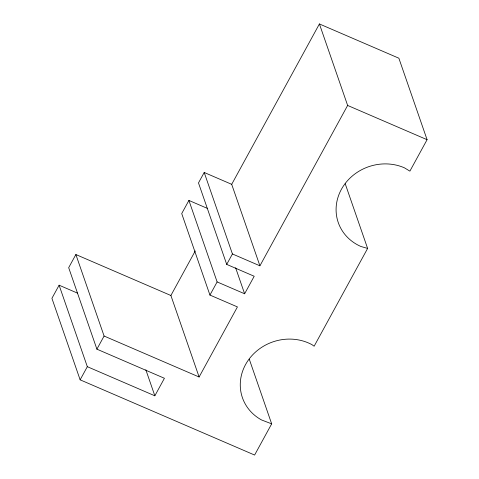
<?xml version="1.0" encoding="UTF-8"?>
<svg xmlns="http://www.w3.org/2000/svg" width="479" height="479" viewBox="0 0 479 479"><rect width="100%" height="100%" fill="white"/><g stroke="black" fill="none" stroke-linecap="round" stroke-linejoin="round"><path stroke-width="0.72" d="M77.52 293.136L59.103 285.197L51.918 298.333L80.137 379.829L254.606 455.05L271.671 423.855L249.29 359.22M207.688 208.527L188.906 200.432L181.721 213.568L209.94 295.064L237.434 306.919L199.108 376.997L170.889 295.501L75.874 254.535L68.683 267.677L96.902 349.167L164.423 378.278L154.843 395.798L87.322 366.686L59.103 285.197M80.137 379.829L87.322 366.686M96.902 349.167L104.093 336.03L75.874 254.535M231.698 184.325L319.409 23.95L347.634 105.44L259.917 265.815L231.698 184.325L204.204 172.47L198.492 182.912L226.711 264.402L254.205 276.257L244.625 293.777L217.125 281.921L188.906 200.432M170.889 295.501L195.246 250.966M209.94 295.064L217.125 281.921M226.711 264.402L232.423 253.96L204.204 172.47M345.233 183.798L367.615 248.427L314.122 346.227L312.039 344.7A46.972 42.775 -19.1 0 0 247.703 361.022A46.972 42.775 -19.1 0 0 261.57 419.963L271.671 423.855M319.409 23.95L398.863 58.204L427.082 139.694L409.892 171.129L404.354 167.788A46.972 42.775 -19.1 0 0 341.467 189.193A46.972 42.775 -19.1 0 0 360.903 246.481L367.615 248.427M347.634 105.44L427.082 139.694M232.423 253.96L259.917 265.815M104.093 336.03L199.108 376.997M235.62 267.785L244.625 293.777M145.844 369.806L154.843 395.798"/></g></svg>
